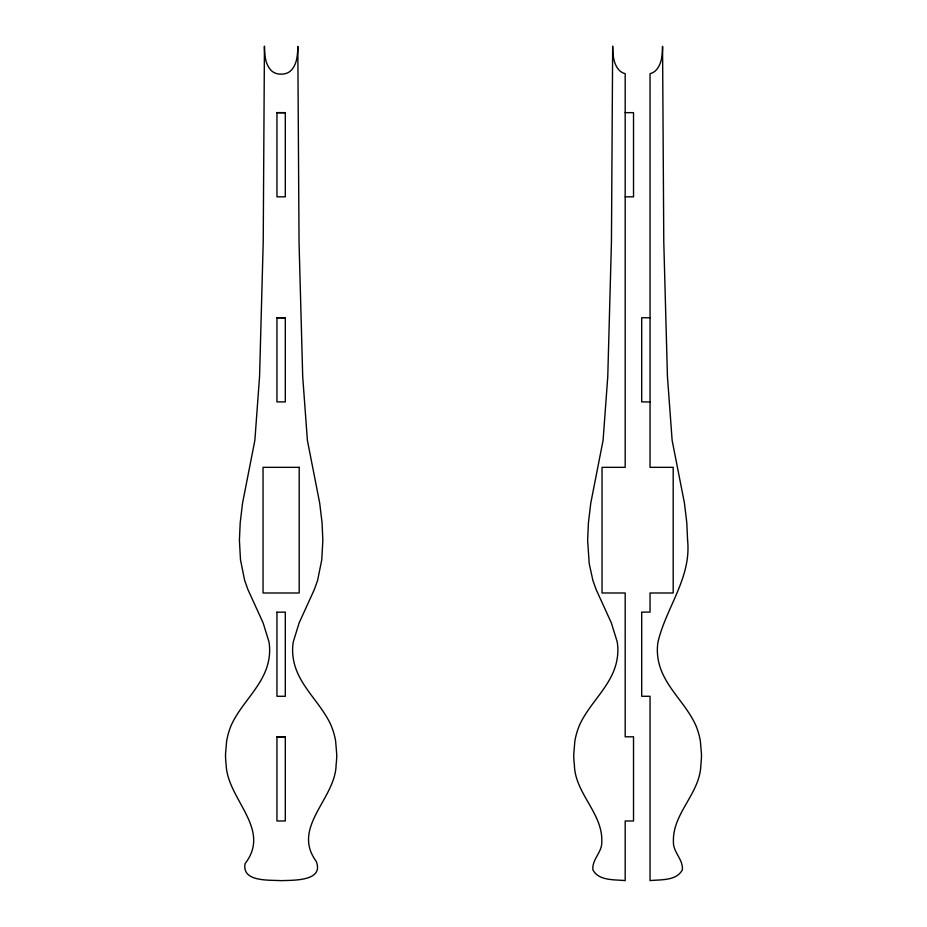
<?xml version="1.0" encoding="UTF-8"?>
<svg xmlns="http://www.w3.org/2000/svg" width="927" height="927" viewBox="0 0 927 927"><rect width="100%" height="100%" fill="white"/><g stroke="black" fill="none" stroke-linecap="round" stroke-linejoin="round"><path stroke-width="1.39" d="M650.047 317.741L641.704 317.741L641.704 401.912L650.047 401.912M276.953 112.642L285.296 112.642L285.296 196.825L276.953 196.825L276.953 112.642L285.296 112.758M625.18 196.825L633.523 196.825L633.523 112.642L625.18 112.642M276.953 317.741L285.296 317.741L285.296 401.912L276.953 401.912L276.953 317.741L285.296 317.845M276.953 612.226L285.296 612.11L285.296 696.281L276.953 696.281L276.953 612.11M276.953 736.919L285.296 736.919M264.438 46.35L263.222 241.866L259.56 376.478L254.867 440.337L242.538 503.199L240.197 522.828L239.409 540.348L240.499 559.85L244.67 580.441L247.926 589.572L263.094 622.828L268.992 641.89A51.402 51.402 0 0 1 268.992 658.355C265.006 684.879 241.715 701.866 231.229 725.273A73.337 73.337 0 0 0 226.64 741.032L225.504 754.404A84.021 84.021 0 0 0 226.142 764.694C227.3 799.572 272.005 828.75 245.076 863.628C241.692 882.098 268.795 879.839 281.124 880.65C293.755 880.14 324.323 881.334 316.165 861.241C291.148 827.185 335.644 798.784 336.119 764.694A84.021 84.021 0 0 0 336.744 754.404L335.62 741.032A73.337 73.337 0 0 0 331.032 725.273C320.533 701.866 297.243 684.879 293.268 658.355A51.402 51.402 0 0 1 293.268 641.89L299.166 622.828L314.323 589.572L317.59 580.441L321.762 559.85L322.839 540.348L322.063 522.828L319.711 503.199L307.393 440.337L302.7 376.478L299.039 241.866L297.81 46.35C297.637 54.763 297.161 64.461 290.777 70.73A12.781 12.781 0 0 1 286.814 73.175L285.296 73.662A16.837 16.837 0 0 1 281.124 74.148A16.837 16.837 0 0 1 276.953 73.673L275.435 73.175A12.781 12.781 0 0 1 271.472 70.73C265.087 64.473 264.624 54.763 264.438 46.35M612.666 46.35L611.449 241.866L607.776 376.478L603.083 440.337L590.766 503.199L588.425 522.828L587.637 540.348L589.201 563.5L592.898 580.441L596.154 589.572L611.322 622.828L617.22 641.89A51.402 51.402 0 0 1 617.22 658.355C613.234 684.879 589.943 701.866 579.456 725.273A73.337 73.337 0 0 0 574.867 741.032L573.732 754.404A84.021 84.021 0 0 0 574.369 764.694C574.902 793.396 602.677 812.944 601.808 841.461C602.446 852.064 591.75 859.514 592.886 869.839C598.726 881.056 614.45 879.468 625.18 880.604L625.18 820.974L633.523 820.974L633.523 736.803L625.18 736.803L625.18 592.99L602.04 592.99L602.04 467.335L625.18 467.335L625.18 73.662L623.662 73.175A12.781 12.781 0 0 1 619.699 70.73C613.315 64.473 612.851 54.763 612.666 46.35M687.591 540.348C691.496 577.66 666.177 607.405 658.008 641.89A51.402 51.402 0 0 0 658.008 658.355C661.994 684.879 685.285 701.866 695.771 725.273A73.337 73.337 0 0 1 700.36 741.032L701.496 754.404A84.021 84.021 0 0 1 700.858 764.694C700.325 793.396 672.55 812.944 673.419 841.461C672.782 852.064 683.477 859.514 682.342 869.839C676.501 881.056 660.777 879.468 650.047 880.604L650.047 696.281L641.704 696.281L641.704 612.11L650.047 612.11L650.047 592.99L673.187 592.99L673.187 467.335L650.047 467.335L650.047 73.662L651.565 73.175A12.781 12.781 0 0 0 655.528 70.73C661.913 64.473 662.376 54.763 662.562 46.35L663.778 241.866L667.44 376.478L672.133 440.337L684.462 503.199L686.803 522.828L687.591 540.348M299.201 467.335L263.048 467.335L263.048 592.99L299.201 592.99L299.201 467.335M285.296 736.803L276.953 736.803L276.953 820.974L285.296 820.974L285.296 736.803"/></g></svg>
